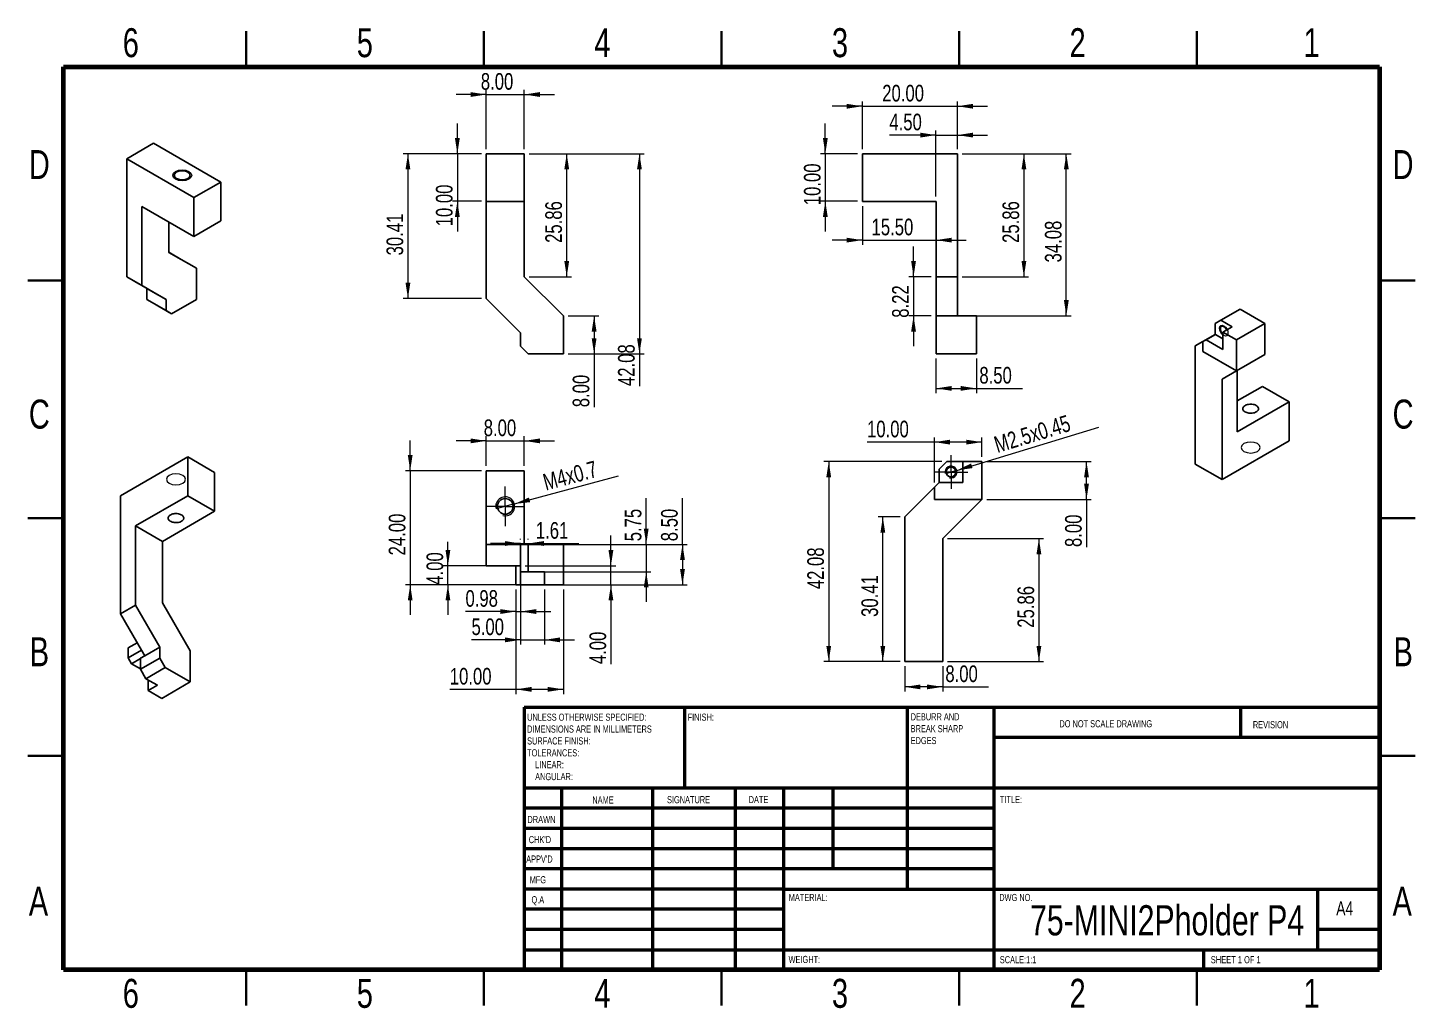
# Model space of a CAD drawing. Header units: millimetres. Extents: x 2 to 294, y 2 to 208.
import ezdxf

# ---------------------------------------------------------------- set-up
doc = ezdxf.new("R2010")
doc.units = ezdxf.units.MM
doc.styles.add('SLDTEXTSTYLE0', font='TXT', dxfattribs={"width": 0.75})
doc.styles.add('SLDTEXTSTYLE1', font='TXT', dxfattribs={"width": 0.686449})
doc.styles.add('SLDTEXTSTYLE2', font='TXT', dxfattribs={"width": 0.6875})
doc.dimstyles.new('SLDDIMSTYLE0', dxfattribs={"dimtxt": 3.5, "dimasz": 3.302, "dimexe": 0, "dimexo": 0.0625, "dimgap": 0.875, "dimtad": 1, "dimrnd": 1e-09, "dimzin": 4, "dimdsep": 46, "dimtxsty": 'SLDTEXTSTYLE0', "dimsah": 1, "dimcen": 0.09, "dimadec": 0, "dimazin": 1, "dimtfac": 1, "dimtmove": 0, "dimatfit": 0, "dimfxl": 0, "dimfrac": 2, "dimtolj": 1, "dimtzin": 12, "dimarcsym": 0})
doc.dimstyles.new('SLDDIMSTYLE1', dxfattribs={"dimtxt": 3.5, "dimasz": 3.302, "dimexe": 0, "dimexo": 0.0625, "dimgap": 0.875, "dimtad": 1, "dimrnd": 1e-09, "dimzin": 12, "dimdsep": 46, "dimtxsty": 'SLDTEXTSTYLE0', "dimsah": 1, "dimcen": 0.09, "dimadec": 0, "dimazin": 3, "dimtfac": 1, "dimtofl": 0, "dimtmove": 0, "dimatfit": 3, "dimfxl": 0, "dimfrac": 2, "dimtolj": 1, "dimtzin": 12, "dimarcsym": 0})
doc.dimstyles.new('SLDDIMSTYLE2', dxfattribs={"dimtxt": 3.5, "dimasz": 3.302, "dimexe": 0, "dimexo": 0.0625, "dimgap": 0.875, "dimtad": 1, "dimrnd": 1e-09, "dimzin": 12, "dimdsep": 46, "dimtxsty": 'SLDTEXTSTYLE0', "dimsah": 1, "dimcen": 0.09, "dimadec": 0, "dimazin": 3, "dimtfac": 1, "dimtmove": 0, "dimatfit": 0, "dimfxl": 0, "dimfrac": 2, "dimtolj": 1, "dimtzin": 12, "dimarcsym": 0})
doc.dimstyles.new('SLDDIMSTYLE3', dxfattribs={"dimtxt": 3.5, "dimasz": 3.302, "dimexe": 0, "dimexo": 0.0625, "dimgap": 0.875, "dimtad": 1, "dimrnd": 1e-09, "dimzin": 4, "dimdsep": 46, "dimtxsty": 'SLDTEXTSTYLE0', "dimsah": 1, "dimcen": 0.09, "dimadec": 0, "dimazin": 1, "dimtfac": 1, "dimtofl": 0, "dimtmove": 0, "dimatfit": 3, "dimfxl": 0, "dimfrac": 2, "dimtolj": 1, "dimtzin": 12, "dimarcsym": 0})
doc.dimstyles.new('SLDDIMSTYLE4', dxfattribs={"dimtxt": 3.5, "dimasz": 3.302, "dimexe": 0, "dimexo": 0.0625, "dimgap": 0.875, "dimtad": 1, "dimrnd": 1e-09, "dimzin": 12, "dimdsep": 46, "dimtxsty": 'SLDTEXTSTYLE0', "dimblk1": 'NONE', "dimsah": 1, "dimcen": 0, "dimadec": 0, "dimazin": 3, "dimtfac": 1, "dimtmove": 0, "dimatfit": 3, "dimldrblk": 'NONE', "dimfxl": 0, "dimfrac": 2, "dimtolj": 1, "dimtzin": 12, "dimarcsym": 0})
doc.dimstyles.new('SLDDIMSTYLE5', dxfattribs={"dimtxt": 3.5, "dimasz": 3.302, "dimexe": 0, "dimexo": 0.0625, "dimgap": 0.875, "dimtad": 1, "dimrnd": 1e-09, "dimdsep": 46, "dimtxsty": 'SLDTEXTSTYLE0', "dimsah": 1, "dimcen": 0.09, "dimadec": 0, "dimazin": 2, "dimtfac": 1, "dimtmove": 0, "dimatfit": 0, "dimfxl": 0, "dimfrac": 2, "dimtolj": 1, "dimtzin": 12, "dimarcsym": 0})

# ---------------------------------------------------------------- blocks, each defined once
blk = doc.blocks.new('SW_NOTE_0')
at = {"color": 0, "linetype": 'Continuous', "lineweight": 0, "char_height": 1.5, "attachment_point": 1, "style": 'SLDTEXTSTYLE0'}
for s, insert in [('UNLESS OTHERWISE SPECIFIED:', (0, 1.93)), ('DIMENSIONS ARE IN MILLIMETERS', (0, -0.57)), ('TOLERANCES:', (0, -5.57)), ('SURFACE FINISH:', (0, -3.07)), ('LINEAR:', (1.69, -8.07)), ('ANGULAR:', (1.69, -10.57))]:
    blk.add_mtext(s, dxfattribs=dict(at, insert=insert))
blk = doc.blocks.new('SW_NOTE_0_1')
at = {"color": 0, "linetype": 'Continuous', "lineweight": 0, "char_height": 1.5, "attachment_point": 1, "style": 'SLDTEXTSTYLE0'}
for s, insert in [('DEBURR AND', (0, 1.93)), ('BREAK SHARP', (0, -0.57)), ('EDGES', (0, -3.07))]:
    blk.add_mtext(s, dxfattribs=dict(at, insert=insert))
blk = doc.blocks.new('_D')
at = {"color": 7, "linetype": 'Continuous', "lineweight": 0}
for p, q in [((98.99, 194.16), (92.64, 194.16)), ((98.99, 182.69), (98.99, 195.16)), ((98.99, 194.16), (106.99, 194.16)), ((106.99, 182.69), (106.99, 195.16)), ((106.99, 194.16), (113.34, 194.16))]:
    blk.add_line(p, q, dxfattribs=at)
at = {"color": 7, "linetype": 'Continuous', "lineweight": 18}
for points in [[(98.99, 194.16), (95.68, 194.67), (95.68, 193.65)], [(106.99, 194.16), (110.29, 193.65), (110.29, 194.67)]]:
    blk.add_solid(points, dxfattribs=at)
at = {"color": 7, "linetype": 'Continuous', "lineweight": 18, "insert": (97.85, 198.67), "char_height": 3.5, "attachment_point": 1, "style": 'SLDTEXTSTYLE0'}
blk.add_mtext('8.00', dxfattribs=at)
blk = doc.blocks.new('_D_1')
at = {"color": 7, "linetype": 'Continuous', "lineweight": 0}
for p, q in [((107.99, 181.69), (132.23, 181.69)), ((131.23, 181.69), (131.23, 139.6)), ((116.23, 139.6), (132.23, 139.6)), ((131.23, 139.6), (131.23, 132.83))]:
    blk.add_line(p, q, dxfattribs=at)
at = {"color": 7, "linetype": 'Continuous', "lineweight": 18}
for points in [[(131.23, 181.69), (130.72, 178.39), (131.74, 178.39)], [(131.23, 139.6), (131.74, 142.9), (130.72, 142.9)]]:
    blk.add_solid(points, dxfattribs=at)
at = {"color": 7, "linetype": 'Continuous', "lineweight": 18, "insert": (126.72, 132.83), "char_height": 3.5, "attachment_point": 1, "rotation": 90, "style": 'SLDTEXTSTYLE0'}
blk.add_mtext('42.08', dxfattribs=at)
blk = doc.blocks.new('_D_2')
at = {"color": 7, "linetype": 'Continuous', "lineweight": 0}
for p, q in [((107.99, 181.69), (116.93, 181.69)), ((115.93, 155.82), (115.93, 181.69)), ((107.99, 155.82), (116.93, 155.82))]:
    blk.add_line(p, q, dxfattribs=at)
at = {"color": 7, "linetype": 'Continuous', "lineweight": 18}
for points in [[(115.93, 181.69), (115.42, 178.39), (116.44, 178.39)], [(115.93, 155.82), (116.44, 159.13), (115.42, 159.13)]]:
    blk.add_solid(points, dxfattribs=at)
at = {"color": 7, "linetype": 'Continuous', "lineweight": 18, "insert": (111.42, 162.94), "char_height": 3.5, "attachment_point": 1, "rotation": 90, "style": 'SLDTEXTSTYLE0'}
blk.add_mtext('25.86', dxfattribs=at)
blk = doc.blocks.new('_D_3')
at = {"color": 7, "linetype": 'Continuous', "lineweight": 0}
for p, q in [((116.23, 147.6), (122.69, 147.6)), ((121.69, 147.6), (121.69, 139.6)), ((116.23, 139.6), (122.69, 139.6)), ((121.69, 139.6), (121.69, 128.37))]:
    blk.add_line(p, q, dxfattribs=at)
at = {"color": 7, "linetype": 'Continuous', "lineweight": 18}
for points in [[(121.69, 147.6), (121.18, 144.3), (122.2, 144.3)], [(121.69, 139.6), (122.2, 142.9), (121.18, 142.9)]]:
    blk.add_solid(points, dxfattribs=at)
at = {"color": 7, "linetype": 'Continuous', "lineweight": 18, "insert": (117.18, 128.37), "char_height": 3.5, "attachment_point": 1, "rotation": 90, "style": 'SLDTEXTSTYLE0'}
blk.add_mtext('8.00', dxfattribs=at)
blk = doc.blocks.new('_D_4')
at = {"color": 7, "linetype": 'Continuous', "lineweight": 0}
for p, q in [((97.99, 181.69), (81.51, 181.69)), ((82.51, 181.69), (82.51, 151.27)), ((97.99, 151.27), (81.51, 151.27))]:
    blk.add_line(p, q, dxfattribs=at)
at = {"color": 7, "linetype": 'Continuous', "lineweight": 18}
for points in [[(82.51, 181.69), (82, 178.39), (83.02, 178.39)], [(82.51, 151.27), (83.02, 154.57), (82, 154.57)]]:
    blk.add_solid(points, dxfattribs=at)
at = {"color": 7, "linetype": 'Continuous', "lineweight": 18, "insert": (78, 160.31), "char_height": 3.5, "attachment_point": 1, "rotation": 90, "style": 'SLDTEXTSTYLE0'}
blk.add_mtext('30.41', dxfattribs=at)
blk = doc.blocks.new('_D_5')
at = {"color": 7, "linetype": 'Continuous', "lineweight": 0}
for p, q in [((92.91, 181.69), (92.91, 188.04)), ((97.99, 181.69), (91.91, 181.69)), ((92.91, 181.69), (92.91, 171.69)), ((97.99, 171.69), (91.91, 171.69)), ((92.91, 171.69), (92.91, 165.34))]:
    blk.add_line(p, q, dxfattribs=at)
at = {"color": 7, "linetype": 'Continuous', "lineweight": 18}
for points in [[(92.91, 181.69), (93.42, 184.99), (92.4, 184.99)], [(92.91, 171.69), (92.4, 168.39), (93.42, 168.39)]]:
    blk.add_solid(points, dxfattribs=at)
at = {"color": 7, "linetype": 'Continuous', "lineweight": 18, "insert": (88.4, 166.43), "char_height": 3.5, "attachment_point": 1, "rotation": 90, "style": 'SLDTEXTSTYLE0'}
blk.add_mtext('10.00', dxfattribs=at)
blk = doc.blocks.new('_D_6')
at = {"color": 7, "linetype": 'Continuous', "lineweight": 0}
for p, q in [((178.14, 191.69), (171.79, 191.69)), ((178.14, 182.69), (178.14, 192.69)), ((178.14, 191.69), (198.14, 191.69)), ((198.14, 182.69), (198.14, 192.69)), ((198.14, 191.69), (204.49, 191.69))]:
    blk.add_line(p, q, dxfattribs=at)
at = {"color": 7, "linetype": 'Continuous', "lineweight": 18}
for points in [[(178.14, 191.69), (174.84, 192.2), (174.84, 191.18)], [(198.14, 191.69), (201.45, 191.18), (201.45, 192.2)]]:
    blk.add_solid(points, dxfattribs=at)
at = {"color": 7, "linetype": 'Continuous', "lineweight": 18, "insert": (182.33, 196.2), "char_height": 3.5, "attachment_point": 1, "style": 'SLDTEXTSTYLE0'}
blk.add_mtext('20.00', dxfattribs=at)
blk = doc.blocks.new('_D_7')
at = {"color": 7, "linetype": 'Continuous', "lineweight": 0}
for p, q in [((199.14, 181.69), (222.07, 181.69)), ((221.07, 147.6), (221.07, 181.69)), ((199.14, 147.6), (222.07, 147.6))]:
    blk.add_line(p, q, dxfattribs=at)
at = {"color": 7, "linetype": 'Continuous', "lineweight": 18}
for points in [[(221.07, 181.69), (220.56, 178.39), (221.58, 178.39)], [(221.07, 147.6), (221.58, 150.9), (220.56, 150.9)]]:
    blk.add_solid(points, dxfattribs=at)
at = {"color": 7, "linetype": 'Continuous', "lineweight": 18, "insert": (216.56, 158.83), "char_height": 3.5, "attachment_point": 1, "rotation": 90, "style": 'SLDTEXTSTYLE0'}
blk.add_mtext('34.08', dxfattribs=at)
blk = doc.blocks.new('_D_8')
at = {"color": 7, "linetype": 'Continuous', "lineweight": 0}
for p, q in [((199.14, 181.69), (213.14, 181.69)), ((212.14, 181.69), (212.14, 155.82)), ((199.14, 155.82), (213.14, 155.82))]:
    blk.add_line(p, q, dxfattribs=at)
at = {"color": 7, "linetype": 'Continuous', "lineweight": 18}
for points in [[(212.14, 181.69), (211.64, 178.39), (212.65, 178.39)], [(212.14, 155.82), (212.65, 159.13), (211.64, 159.13)]]:
    blk.add_solid(points, dxfattribs=at)
at = {"color": 7, "linetype": 'Continuous', "lineweight": 18, "insert": (207.63, 162.94), "char_height": 3.5, "attachment_point": 1, "rotation": 90, "style": 'SLDTEXTSTYLE0'}
blk.add_mtext('25.86', dxfattribs=at)
blk = doc.blocks.new('_D_9')
at = {"color": 7, "linetype": 'Continuous', "lineweight": 0}
for p, q in [((178.14, 170.69), (178.14, 162.53)), ((178.14, 163.53), (171.79, 163.53)), ((178.14, 163.53), (193.64, 163.53)), ((193.64, 163.53), (199.99, 163.53))]:
    blk.add_line(p, q, dxfattribs=at)
at = {"color": 7, "linetype": 'Continuous', "lineweight": 18}
for points in [[(178.14, 163.53), (174.84, 164.03), (174.84, 163.02)], [(193.64, 163.53), (196.95, 163.02), (196.95, 164.03)]]:
    blk.add_solid(points, dxfattribs=at)
at = {"color": 7, "linetype": 'Continuous', "lineweight": 18, "insert": (180.08, 168.04), "char_height": 3.5, "attachment_point": 1, "style": 'SLDTEXTSTYLE0'}
blk.add_mtext('15.50', dxfattribs=at)
blk = doc.blocks.new('_D_10')
at = {"color": 7, "linetype": 'Continuous', "lineweight": 0}
for p, q in [((188.92, 155.82), (188.92, 162.17)), ((192.64, 155.82), (187.92, 155.82)), ((188.92, 155.82), (188.92, 147.6)), ((192.64, 147.6), (187.92, 147.6)), ((188.92, 147.6), (188.92, 141.25))]:
    blk.add_line(p, q, dxfattribs=at)
at = {"color": 7, "linetype": 'Continuous', "lineweight": 18}
for points in [[(188.92, 155.82), (189.42, 159.13), (188.41, 159.13)], [(188.92, 147.6), (188.41, 144.3), (189.42, 144.3)]]:
    blk.add_solid(points, dxfattribs=at)
at = {"color": 7, "linetype": 'Continuous', "lineweight": 18, "insert": (184.4, 147.19), "char_height": 3.5, "attachment_point": 1, "rotation": 90, "style": 'SLDTEXTSTYLE0'}
blk.add_mtext('8.22', dxfattribs=at)
blk = doc.blocks.new('_D_11')
at = {"color": 7, "linetype": 'Continuous', "lineweight": 0}
for p, q in [((193.64, 185.62), (183.83, 185.62)), ((193.64, 172.69), (193.64, 186.62)), ((193.64, 185.62), (198.14, 185.62)), ((198.14, 182.69), (198.14, 186.62)), ((198.14, 185.62), (204.49, 185.62))]:
    blk.add_line(p, q, dxfattribs=at)
at = {"color": 7, "linetype": 'Continuous', "lineweight": 18}
for points in [[(193.64, 185.62), (190.34, 186.13), (190.34, 185.11)], [(198.14, 185.62), (201.45, 185.11), (201.45, 186.13)]]:
    blk.add_solid(points, dxfattribs=at)
at = {"color": 7, "linetype": 'Continuous', "lineweight": 18, "insert": (183.83, 190.13), "char_height": 3.5, "attachment_point": 1, "style": 'SLDTEXTSTYLE0'}
blk.add_mtext('4.50', dxfattribs=at)
blk = doc.blocks.new('_D_12')
at = {"color": 7, "linetype": 'Continuous', "lineweight": 0}
for p, q in [((193.64, 138.6), (193.64, 131.33)), ((202.14, 138.6), (202.14, 131.33)), ((193.64, 132.33), (202.14, 132.33)), ((202.14, 132.33), (211.82, 132.33))]:
    blk.add_line(p, q, dxfattribs=at)
at = {"color": 7, "linetype": 'Continuous', "lineweight": 18}
for points in [[(193.64, 132.33), (196.95, 131.83), (196.95, 132.84)], [(202.14, 132.33), (198.84, 132.84), (198.84, 131.83)]]:
    blk.add_solid(points, dxfattribs=at)
at = {"color": 7, "linetype": 'Continuous', "lineweight": 18, "insert": (202.77, 136.85), "char_height": 3.5, "attachment_point": 1, "style": 'SLDTEXTSTYLE0'}
blk.add_mtext('8.50', dxfattribs=at)
blk = doc.blocks.new('_D_13')
at = {"color": 7, "linetype": 'Continuous', "lineweight": 0}
for p, q in [((170.35, 181.69), (170.35, 188.04)), ((177.14, 181.69), (169.35, 181.69)), ((170.35, 181.69), (170.35, 171.69)), ((177.14, 171.69), (169.35, 171.69)), ((170.35, 171.69), (170.35, 165.34))]:
    blk.add_line(p, q, dxfattribs=at)
at = {"color": 7, "linetype": 'Continuous', "lineweight": 18}
for points in [[(170.35, 181.69), (170.86, 184.99), (169.84, 184.99)], [(170.35, 171.69), (169.84, 168.39), (170.86, 168.39)]]:
    blk.add_solid(points, dxfattribs=at)
at = {"color": 7, "linetype": 'Continuous', "lineweight": 18, "insert": (165.84, 170.87), "char_height": 3.5, "attachment_point": 1, "rotation": 90, "style": 'SLDTEXTSTYLE0'}
blk.add_mtext('10.00', dxfattribs=at)
blk = doc.blocks.new('_D_14')
at = {"color": 7, "linetype": 'Continuous', "lineweight": 0}
for q in [(126.83, 113.91), (101.05, 107)]:
    blk.add_line((104.92, 108.03), q, dxfattribs=at)
at = {"color": 7, "linetype": 'Continuous', "lineweight": 18}
blk.add_solid([(104.92, 108.03), (108.24, 108.4), (107.98, 109.38)], dxfattribs=at)
at = {"color": 7, "linetype": 'Continuous', "lineweight": 18, "insert": (110.63, 114.2), "char_height": 3.5, "attachment_point": 1, "rotation": 15, "style": 'SLDTEXTSTYLE0'}
blk.add_mtext('M4x0.7', dxfattribs=at)
blk = doc.blocks.new('_None')
blk = doc.blocks.new('_D_15')
at = {"color": 7, "linetype": 'Continuous', "lineweight": 0}
for p, q in [((98.99, 121.29), (92.64, 121.29)), ((98.99, 116.02), (98.99, 122.29)), ((98.99, 121.29), (106.99, 121.29)), ((106.99, 116.02), (106.99, 122.29)), ((106.99, 121.29), (113.34, 121.29))]:
    blk.add_line(p, q, dxfattribs=at)
at = {"color": 7, "linetype": 'Continuous', "lineweight": 18}
for points in [[(98.99, 121.29), (95.68, 121.8), (95.68, 120.78)], [(106.99, 121.29), (110.29, 120.78), (110.29, 121.8)]]:
    blk.add_solid(points, dxfattribs=at)
at = {"color": 7, "linetype": 'Continuous', "lineweight": 18, "insert": (98.46, 125.8), "char_height": 3.5, "attachment_point": 1, "style": 'SLDTEXTSTYLE0'}
blk.add_mtext('8.00', dxfattribs=at)
blk = doc.blocks.new('_D_16')
at = {"color": 7, "linetype": 'Continuous', "lineweight": 0}
for p, q in [((82.99, 115.02), (82.99, 121.37)), ((97.99, 115.02), (81.99, 115.02)), ((82.99, 115.02), (82.99, 91.02)), ((105.23, 91.02), (81.99, 91.02)), ((82.99, 91.02), (82.99, 84.67))]:
    blk.add_line(p, q, dxfattribs=at)
at = {"color": 7, "linetype": 'Continuous', "lineweight": 18}
for points in [[(82.99, 115.02), (83.49, 118.32), (82.48, 118.32)], [(82.99, 91.02), (82.48, 87.72), (83.49, 87.72)]]:
    blk.add_solid(points, dxfattribs=at)
at = {"color": 7, "linetype": 'Continuous', "lineweight": 18, "insert": (78.47, 97.2), "char_height": 3.5, "attachment_point": 1, "rotation": 90, "style": 'SLDTEXTSTYLE0'}
blk.add_mtext('24.00', dxfattribs=at)
blk = doc.blocks.new('_D_17')
at = {"color": 7, "linetype": 'Continuous', "lineweight": 0}
for p, q in [((140.29, 99.52), (140.29, 109.22)), ((116.23, 99.52), (141.29, 99.52)), ((140.29, 99.52), (140.29, 91.02)), ((116.23, 91.02), (141.29, 91.02))]:
    blk.add_line(p, q, dxfattribs=at)
at = {"color": 7, "linetype": 'Continuous', "lineweight": 18}
for points in [[(140.29, 99.52), (139.78, 96.22), (140.8, 96.22)], [(140.29, 91.02), (140.8, 94.32), (139.78, 94.32)]]:
    blk.add_solid(points, dxfattribs=at)
at = {"color": 7, "linetype": 'Continuous', "lineweight": 18, "insert": (135.78, 100.17), "char_height": 3.5, "attachment_point": 1, "rotation": 90, "style": 'SLDTEXTSTYLE0'}
blk.add_mtext('8.50', dxfattribs=at)
blk = doc.blocks.new('_D_18')
at = {"color": 7, "linetype": 'Continuous', "lineweight": 0}
for p, q in [((90.92, 95.02), (90.92, 100.08)), ((104.23, 95.02), (89.92, 95.02)), ((90.92, 91.02), (90.92, 95.02)), ((104.23, 91.02), (89.92, 91.02)), ((90.92, 91.02), (90.92, 84.67))]:
    blk.add_line(p, q, dxfattribs=at)
at = {"color": 7, "linetype": 'Continuous', "lineweight": 18}
for points in [[(90.92, 95.02), (91.43, 98.32), (90.42, 98.32)], [(90.92, 91.02), (90.42, 87.72), (91.43, 87.72)]]:
    blk.add_solid(points, dxfattribs=at)
at = {"color": 7, "linetype": 'Continuous', "lineweight": 18, "insert": (86.41, 91.03), "char_height": 3.5, "attachment_point": 1, "rotation": 90, "style": 'SLDTEXTSTYLE0'}
blk.add_mtext('4.00', dxfattribs=at)
blk = doc.blocks.new('_D_19')
at = {"color": 7, "linetype": 'Continuous', "lineweight": 0}
for p, q in [((132.66, 99.52), (132.66, 109.22)), ((108.81, 99.52), (133.66, 99.52)), ((132.66, 99.52), (132.66, 93.77)), ((110.76, 93.77), (133.66, 93.77)), ((132.66, 93.77), (132.66, 87.42))]:
    blk.add_line(p, q, dxfattribs=at)
at = {"color": 7, "linetype": 'Continuous', "lineweight": 18}
for points in [[(132.66, 99.52), (133.16, 102.82), (132.15, 102.82)], [(132.66, 93.77), (132.15, 90.47), (133.16, 90.47)]]:
    blk.add_solid(points, dxfattribs=at)
at = {"color": 7, "linetype": 'Continuous', "lineweight": 18, "insert": (128.14, 100.17), "char_height": 3.5, "attachment_point": 1, "rotation": 90, "style": 'SLDTEXTSTYLE0'}
blk.add_mtext('5.75', dxfattribs=at)
blk = doc.blocks.new('_D_20')
at = {"color": 7, "linetype": 'Continuous', "lineweight": 0}
for p, q in [((105.23, 90.02), (105.23, 68.02)), ((115.23, 90.02), (115.23, 68.02)), ((105.23, 69.02), (91.32, 69.02)), ((115.23, 69.02), (105.23, 69.02))]:
    blk.add_line(p, q, dxfattribs=at)
at = {"color": 7, "linetype": 'Continuous', "lineweight": 18}
for points in [[(105.23, 69.02), (108.53, 68.51), (108.53, 69.53)], [(115.23, 69.02), (111.93, 69.53), (111.93, 68.51)]]:
    blk.add_solid(points, dxfattribs=at)
at = {"color": 7, "linetype": 'Continuous', "lineweight": 18, "insert": (91.32, 73.53), "char_height": 3.5, "attachment_point": 1, "style": 'SLDTEXTSTYLE0'}
blk.add_mtext('10.00', dxfattribs=at)
blk = doc.blocks.new('_D_21')
at = {"color": 7, "linetype": 'Continuous', "lineweight": 0}
for p, q in [((125.23, 95.02), (125.23, 101.37)), ((107.21, 95.02), (126.23, 95.02)), ((125.23, 91.02), (125.23, 95.02)), ((106.23, 91.02), (126.23, 91.02)), ((125.23, 91.02), (125.23, 74.32))]:
    blk.add_line(p, q, dxfattribs=at)
at = {"color": 7, "linetype": 'Continuous', "lineweight": 18}
for points in [[(125.23, 95.02), (125.74, 98.32), (124.72, 98.32)], [(125.23, 91.02), (124.72, 87.72), (125.74, 87.72)]]:
    blk.add_solid(points, dxfattribs=at)
at = {"color": 7, "linetype": 'Continuous', "lineweight": 18, "insert": (120.72, 74.32), "char_height": 3.5, "attachment_point": 1, "rotation": 90, "style": 'SLDTEXTSTYLE0'}
blk.add_mtext('4.00', dxfattribs=at)
blk = doc.blocks.new('_D_22')
at = {"color": 7, "linetype": 'Continuous', "lineweight": 0}
for p, q in [((106.21, 99.7), (99.86, 99.7)), ((106.21, 100.52), (106.21, 100.7)), ((106.21, 99.7), (107.81, 99.7)), ((107.81, 100.52), (107.81, 100.7)), ((107.81, 99.7), (118.48, 99.7))]:
    blk.add_line(p, q, dxfattribs=at)
at = {"color": 7, "linetype": 'Continuous', "lineweight": 18}
for points in [[(106.21, 99.7), (102.91, 100.21), (102.91, 99.19)], [(107.81, 99.7), (111.12, 99.19), (111.12, 100.21)]]:
    blk.add_solid(points, dxfattribs=at)
at = {"color": 7, "linetype": 'Continuous', "lineweight": 18, "insert": (109.43, 104.21), "char_height": 3.5, "attachment_point": 1, "style": 'SLDTEXTSTYLE0'}
blk.add_mtext('1.61', dxfattribs=at)
blk = doc.blocks.new('_D_23')
at = {"color": 7, "linetype": 'Continuous', "lineweight": 0}
for p, q in [((106.21, 92.77), (106.21, 84.39)), ((105.23, 90.02), (105.23, 84.39)), ((105.23, 85.39), (94.62, 85.39)), ((105.23, 85.39), (106.21, 85.39)), ((106.21, 85.39), (112.56, 85.39))]:
    blk.add_line(p, q, dxfattribs=at)
at = {"color": 7, "linetype": 'Continuous', "lineweight": 18}
for points in [[(105.23, 85.39), (101.93, 85.9), (101.93, 84.88)], [(106.21, 85.39), (109.51, 84.88), (109.51, 85.9)]]:
    blk.add_solid(points, dxfattribs=at)
at = {"color": 7, "linetype": 'Continuous', "lineweight": 18, "insert": (94.62, 89.9), "char_height": 3.5, "attachment_point": 1, "style": 'SLDTEXTSTYLE0'}
blk.add_mtext('0.98', dxfattribs=at)
blk = doc.blocks.new('_D_24')
at = {"color": 7, "linetype": 'Continuous', "lineweight": 0}
for p, q in [((106.23, 90.02), (106.23, 78.43)), ((111.23, 90.02), (111.23, 78.43)), ((106.23, 79.43), (95.89, 79.43)), ((106.23, 79.43), (111.23, 79.43)), ((111.23, 79.43), (117.58, 79.43))]:
    blk.add_line(p, q, dxfattribs=at)
at = {"color": 7, "linetype": 'Continuous', "lineweight": 18}
for points in [[(106.23, 79.43), (102.93, 79.94), (102.93, 78.92)], [(111.23, 79.43), (114.53, 78.92), (114.53, 79.94)]]:
    blk.add_solid(points, dxfattribs=at)
at = {"color": 7, "linetype": 'Continuous', "lineweight": 18, "insert": (95.89, 83.94), "char_height": 3.5, "attachment_point": 1, "style": 'SLDTEXTSTYLE0'}
blk.add_mtext('5.00', dxfattribs=at)
blk = doc.blocks.new('SW_CENTERMARKSYMBOL_0')
at = {"color": 0, "linetype": 'Continuous', "lineweight": 18}
for p, q in [((0, 2.5), (0, 4.15)), ((-2.5, 0), (-4.15, 0)), ((0, 0), (-2.5, 0)), ((0, 0), (0, 2.5)), ((0, 0), (0, -2.5)), ((0, 0), (2.5, 0)), ((2.5, 0), (4.15, 0)), ((0, -2.5), (0, -4.15))]:
    blk.add_line(p, q, dxfattribs=at)
blk = doc.blocks.new('_D_25')
at = {"color": 7, "linetype": 'Continuous', "lineweight": 0}
for q in [(227.94, 124.18), (195.62, 114.37)]:
    blk.add_line((198.01, 115.09), q, dxfattribs=at)
at = {"color": 7, "linetype": 'Continuous', "lineweight": 18}
blk.add_solid([(198.01, 115.09), (201.32, 115.57), (201.02, 116.54)], dxfattribs=at)
at = {"color": 7, "linetype": 'Continuous', "lineweight": 18, "insert": (205.54, 122.07), "char_height": 3.5, "attachment_point": 1, "rotation": 16.886, "style": 'SLDTEXTSTYLE0'}
blk.add_mtext('M2.5x0.45', dxfattribs=at)
blk = doc.blocks.new('_D_26')
at = {"color": 7, "linetype": 'Continuous', "lineweight": 0}
for p, q in [((187.07, 73.87), (187.07, 68.54)), ((195.07, 73.87), (195.07, 68.54)), ((195.07, 69.54), (187.07, 69.54)), ((195.07, 69.54), (204.66, 69.54))]:
    blk.add_line(p, q, dxfattribs=at)
at = {"color": 7, "linetype": 'Continuous', "lineweight": 18}
for points in [[(187.07, 69.54), (190.37, 69.03), (190.37, 70.04)], [(195.07, 69.54), (191.76, 70.04), (191.76, 69.03)]]:
    blk.add_solid(points, dxfattribs=at)
at = {"color": 7, "linetype": 'Continuous', "lineweight": 18, "insert": (195.61, 74.05), "char_height": 3.5, "attachment_point": 1, "style": 'SLDTEXTSTYLE0'}
blk.add_mtext('8.00', dxfattribs=at)
blk = doc.blocks.new('_D_27')
at = {"color": 7, "linetype": 'Continuous', "lineweight": 0}
for p, q in [((193.31, 121.03), (179.13, 121.03)), ((193.31, 112.53), (193.31, 122.03)), ((203.31, 121.03), (193.31, 121.03)), ((203.31, 117.96), (203.31, 122.03))]:
    blk.add_line(p, q, dxfattribs=at)
at = {"color": 7, "linetype": 'Continuous', "lineweight": 18}
for points in [[(193.31, 121.03), (196.62, 120.52), (196.62, 121.54)], [(203.31, 121.03), (200.01, 121.54), (200.01, 120.52)]]:
    blk.add_solid(points, dxfattribs=at)
at = {"color": 7, "linetype": 'Continuous', "lineweight": 18, "insert": (179.13, 125.54), "char_height": 3.5, "attachment_point": 1, "style": 'SLDTEXTSTYLE0'}
blk.add_mtext('10.00', dxfattribs=at)
blk = doc.blocks.new('_D_28')
at = {"color": 7, "linetype": 'Continuous', "lineweight": 0}
for p, q in [((194.89, 116.96), (170.07, 116.96)), ((171.07, 116.96), (171.07, 74.87)), ((186.07, 74.87), (170.07, 74.87))]:
    blk.add_line(p, q, dxfattribs=at)
at = {"color": 7, "linetype": 'Continuous', "lineweight": 18}
for points in [[(171.07, 116.96), (170.56, 113.65), (171.57, 113.65)], [(171.07, 74.87), (171.57, 78.17), (170.56, 78.17)]]:
    blk.add_solid(points, dxfattribs=at)
at = {"color": 7, "linetype": 'Continuous', "lineweight": 18, "insert": (166.55, 90.09), "char_height": 3.5, "attachment_point": 1, "rotation": 90, "style": 'SLDTEXTSTYLE0'}
blk.add_mtext('42.08', dxfattribs=at)
blk = doc.blocks.new('_D_29')
at = {"color": 7, "linetype": 'Continuous', "lineweight": 0}
for p, q in [((204.31, 116.96), (226.31, 116.96)), ((225.31, 108.96), (225.31, 116.96)), ((204.31, 108.96), (226.31, 108.96)), ((225.31, 108.96), (225.31, 98.96))]:
    blk.add_line(p, q, dxfattribs=at)
at = {"color": 7, "linetype": 'Continuous', "lineweight": 18}
for points in [[(225.31, 116.96), (224.81, 113.65), (225.82, 113.65)], [(225.31, 108.96), (225.82, 112.26), (224.81, 112.26)]]:
    blk.add_solid(points, dxfattribs=at)
at = {"color": 7, "linetype": 'Continuous', "lineweight": 18, "insert": (220.8, 98.96), "char_height": 3.5, "attachment_point": 1, "rotation": 90, "style": 'SLDTEXTSTYLE0'}
blk.add_mtext('8.00', dxfattribs=at)
blk = doc.blocks.new('_D_30')
at = {"color": 7, "linetype": 'Continuous', "lineweight": 0}
for p, q in [((196.07, 100.73), (216.3, 100.73)), ((215.3, 100.73), (215.3, 74.87)), ((196.07, 74.87), (216.3, 74.87))]:
    blk.add_line(p, q, dxfattribs=at)
at = {"color": 7, "linetype": 'Continuous', "lineweight": 18}
for points in [[(215.3, 100.73), (214.79, 97.43), (215.81, 97.43)], [(215.3, 74.87), (215.81, 78.17), (214.79, 78.17)]]:
    blk.add_solid(points, dxfattribs=at)
at = {"color": 7, "linetype": 'Continuous', "lineweight": 18, "insert": (210.79, 81.98), "char_height": 3.5, "attachment_point": 1, "rotation": 90, "style": 'SLDTEXTSTYLE0'}
blk.add_mtext('25.86', dxfattribs=at)
blk = doc.blocks.new('_D_31')
at = {"color": 7, "linetype": 'Continuous', "lineweight": 0}
for p, q in [((186.07, 105.29), (181.45, 105.29)), ((182.45, 74.87), (182.45, 105.29)), ((186.07, 74.87), (181.45, 74.87))]:
    blk.add_line(p, q, dxfattribs=at)
at = {"color": 7, "linetype": 'Continuous', "lineweight": 18}
for points in [[(182.45, 105.29), (181.94, 101.98), (182.96, 101.98)], [(182.45, 74.87), (182.96, 78.17), (181.94, 78.17)]]:
    blk.add_solid(points, dxfattribs=at)
at = {"color": 7, "linetype": 'Continuous', "lineweight": 18, "insert": (177.94, 84.26), "char_height": 3.5, "attachment_point": 1, "rotation": 90, "style": 'SLDTEXTSTYLE0'}
blk.add_mtext('30.41', dxfattribs=at)
blk = doc.blocks.new('SW_CENTERMARKSYMBOL_1')
at = {"color": 0, "linetype": 'Continuous', "lineweight": 18}
for p, q in [((0, 2.5), (0, 3.525)), ((-2.5, 0), (-3.525, 0)), ((0, 0), (-2.5, 0)), ((0, 0), (0, 2.5)), ((0, 0), (0, -2.5)), ((0, 0), (2.5, 0)), ((2.5, 0), (3.525, 0)), ((0, -2.5), (0, -3.525))]:
    blk.add_line(p, q, dxfattribs=at)

msp = doc.modelspace()

# ---------------------------------------------------------------- linework, layer by layer
at = {"color": 7, "linetype": 'Continuous', "lineweight": 35}
for p, q in [((48.5, 200), (48.5, 207.5)), ((98.5, 200), (98.5, 207.5)), ((148.5, 207.5), (148.5, 200)), ((148.5, 200), (148.5, 207.5)), ((198.5, 200), (198.5, 207.5)), ((248.5, 200), (248.5, 207.5)), ((10, 155), (2.5, 155)), ((287, 155), (294.5, 155)), ((2.5, 105), (10, 105)), ((10, 105), (2.5, 105)), ((294.5, 105), (287, 105)), ((287, 105), (294.5, 105)), ((10, 55), (2.5, 55)), ((287, 55), (294.5, 55)), ((48.5, 10), (48.5, 2.5)), ((98.5, 10), (98.5, 2.5)), ((148.5, 2.5), (148.5, 10)), ((148.5, 10), (148.5, 2.5)), ((198.5, 10), (198.5, 2.5)), ((248.5, 10), (248.5, 2.5))]:
    msp.add_line(p, q, dxfattribs=at)
at = {"color": 7, "linetype": 'Continuous', "lineweight": 70}
for p, q in [((10, 10), (10, 200)), ((10, 200), (287, 200)), ((287, 200), (287, 10)), ((287, 10), (10, 10))]:
    msp.add_line(p, q, dxfattribs=at)
at = {"color": 7, "linetype": 'Continuous', "lineweight": 25}
for p, q in [((28.988, 183.9), (23.331, 180.634)), ((43.13, 175.736), (28.988, 183.9)), ((98.986, 181.687), (106.986, 181.687)), ((98.986, 181.687), (98.986, 171.687)), ((106.986, 181.687), (106.986, 171.687)), ((178.145, 181.687), (178.145, 171.687)), ((178.145, 181.687), (198.145, 181.687)), ((198.145, 155.824), (198.145, 181.687)), ((23.331, 180.634), (37.473, 172.47)), ((23.331, 180.634), (23.331, 155.799)), ((37.473, 172.47), (43.13, 175.736)), ((43.13, 175.736), (43.13, 167.57)), ((37.473, 172.47), (37.473, 164.305)), ((26.513, 170.632), (37.473, 164.305)), ((26.513, 170.632), (26.513, 153.962)), ((98.986, 171.687), (106.986, 171.687)), ((98.986, 171.687), (98.986, 151.273)), ((106.986, 155.824), (106.986, 171.687)), ((178.145, 171.687), (193.645, 171.687)), ((193.645, 155.824), (193.645, 171.687)), ((32.17, 160.945), (32.17, 167.366)), ((37.473, 164.305), (43.13, 167.57)), ((32.17, 160.964), (34.819, 159.435)), ((32.17, 160.955), (34.819, 159.435)), ((32.17, 160.945), (38.001, 157.598)), ((38.001, 157.598), (34.819, 159.435)), ((26.513, 153.962), (23.331, 155.799)), ((23.331, 155.799), (27.748, 153.248)), ((24.92, 154.881), (24.92, 154.882)), ((24.92, 154.881), (27.748, 153.248)), ((38.001, 157.598), (38.001, 151.065)), ((106.986, 155.824), (115.232, 147.603)), ((193.645, 155.824), (193.645, 147.603)), ((193.645, 155.824), (198.145, 155.824)), ((198.145, 155.824), (198.145, 147.603)), ((26.513, 153.962), (31.619, 151.013)), ((27.553, 153.361), (28.437, 152.85)), ((27.553, 153.361), (27.553, 151.054)), ((27.553, 153.361), (27.554, 153.361)), ((27.748, 153.248), (28.437, 152.85)), ((31.619, 151.013), (28.437, 152.85)), ((27.553, 151.054), (31.619, 148.707)), ((27.553, 151.054), (28.689, 150.384)), ((32.755, 148.037), (28.689, 150.384)), ((31.619, 148.707), (31.619, 151.013)), ((38.001, 151.065), (32.755, 148.037)), ((98.986, 151.273), (106.207, 144.051)), ((257.625, 149.025), (253.559, 146.677)), ((262.871, 145.996), (257.625, 149.025)), ((32.755, 148.037), (31.619, 148.707)), ((115.232, 147.603), (115.232, 139.603)), ((193.645, 147.603), (193.645, 139.603)), ((193.645, 147.603), (198.145, 147.603)), ((202.145, 147.603), (198.145, 147.603)), ((202.145, 147.603), (202.145, 139.603)), ((252.424, 146.008), (253.559, 146.677)), ((252.424, 143.701), (252.424, 146.008)), ((255.976, 145.282), (253.559, 146.677)), ((106.207, 141.226), (106.207, 144.051)), ((249.79, 142.18), (252.424, 143.701)), ((250.497, 142.568), (252.441, 143.691)), ((252.424, 143.701), (252.441, 143.691)), ((252.441, 143.691), (254.032, 142.772)), ((254.032, 144.159), (255.976, 145.282)), ((256.861, 142.526), (254.032, 144.159)), ((254.032, 144.159), (254.032, 140.527)), ((262.871, 145.996), (256.861, 142.526)), ((262.871, 139.464), (262.871, 145.996)), ((107.813, 139.603), (106.207, 141.226)), ((248.201, 141.262), (249.79, 142.18)), ((248.201, 116.427), (248.201, 141.262)), ((250.497, 142.568), (249.79, 142.18)), ((249.79, 142.18), (249.79, 140.076)), ((254.032, 140.527), (250.497, 142.568)), ((256.861, 135.994), (256.861, 142.526)), ((115.232, 139.603), (107.813, 139.603)), ((193.645, 139.603), (202.145, 139.603)), ((249.79, 140.076), (256.861, 135.994)), ((256.861, 135.994), (259.689, 137.627)), ((262.871, 139.464), (259.689, 137.627)), ((253.858, 134.28), (256.852, 135.999)), ((257.04, 136.097), (257.04, 123.164)), ((253.858, 134.28), (253.858, 113.162)), ((257.04, 129.695), (262.343, 132.757)), ((262.343, 132.757), (268, 129.491)), ((268, 129.491), (257.04, 123.164)), ((268, 121.326), (268, 129.491)), ((268, 121.326), (253.858, 113.162)), ((22.025, 109.744), (36.167, 117.908)), ((36.167, 117.908), (36.167, 109.742)), ((36.167, 117.908), (41.824, 114.642)), ((194.288, 115.332), (195.894, 116.955)), ((199.313, 116.955), (195.894, 116.955)), ((199.313, 116.955), (199.313, 112.507)), ((203.313, 116.955), (199.313, 116.955)), ((203.313, 108.955), (203.313, 116.955)), ((41.824, 114.642), (41.824, 106.477)), ((98.986, 115.017), (106.986, 115.017)), ((98.986, 99.517), (98.986, 115.017)), ((106.986, 115.017), (106.986, 99.517)), ((194.288, 112.507), (194.288, 115.332)), ((253.858, 113.162), (248.201, 116.427)), ((187.067, 105.286), (193.313, 111.532)), ((194.313, 112.507), (193.313, 111.532)), ((193.313, 111.532), (194.288, 112.507)), ((193.313, 111.532), (193.313, 108.955)), ((194.288, 112.507), (194.313, 112.507)), ((199.313, 112.507), (194.313, 112.507)), ((22.025, 109.744), (22.025, 84.909)), ((25.207, 103.415), (36.167, 109.742)), ((36.167, 109.742), (41.824, 106.477)), ((193.313, 108.955), (203.313, 108.955)), ((195.067, 100.734), (203.313, 108.955)), ((41.824, 106.477), (30.864, 100.149)), ((187.067, 74.871), (187.067, 105.286)), ((25.207, 103.415), (25.207, 86.745)), ((30.864, 100.149), (25.207, 103.415)), ((30.864, 87.197), (30.864, 100.149)), ((98.986, 99.517), (98.986, 95.017)), ((98.986, 99.517), (106.207, 99.517)), ((106.207, 93.767), (106.207, 99.517)), ((107.813, 99.517), (106.207, 99.517)), ((107.813, 99.517), (107.813, 93.767)), ((115.232, 99.517), (107.813, 99.517)), ((115.232, 99.517), (115.232, 91.017)), ((195.067, 100.734), (195.067, 74.871)), ((98.986, 95.017), (105.232, 95.017)), ((105.232, 95.017), (106.207, 95.017)), ((105.232, 91.017), (105.232, 95.017)), ((106.207, 93.767), (107.813, 93.767)), ((106.232, 91.017), (106.232, 93.767)), ((111.232, 93.767), (107.813, 93.767)), ((111.232, 91.017), (111.232, 93.767)), ((106.232, 91.017), (105.232, 91.017)), ((111.232, 91.017), (106.232, 91.017)), ((115.232, 91.017), (111.232, 91.017)), ((25.207, 86.745), (22.025, 84.909)), ((22.025, 84.909), (26.442, 77.258)), ((25.207, 86.745), (30.314, 77.901)), ((30.864, 87.197), (36.695, 77.117)), ((23.614, 77.729), (25.531, 78.836)), ((23.614, 75.625), (23.614, 77.729)), ((23.614, 75.625), (26.442, 77.258)), ((26.248, 75.554), (27.132, 76.064)), ((26.442, 77.258), (27.132, 76.064)), ((30.314, 77.901), (27.132, 76.064)), ((30.314, 75.594), (30.314, 77.901)), ((36.695, 77.117), (36.695, 70.585)), ((24.321, 74.421), (23.614, 75.625)), ((24.321, 74.421), (26.248, 75.533)), ((26.248, 73.308), (24.321, 74.421)), ((26.248, 73.247), (30.314, 75.594)), ((26.248, 75.554), (26.248, 73.247)), ((26.248, 73.247), (27.383, 71.266)), ((31.449, 73.613), (27.383, 71.266)), ((31.449, 73.613), (30.314, 75.594)), ((36.695, 70.585), (31.449, 73.613)), ((195.067, 74.871), (187.067, 74.871)), ((29.801, 69.87), (27.383, 71.266)), ((27.856, 68.748), (27.856, 70.993)), ((36.695, 70.585), (30.685, 67.115)), ((27.856, 68.748), (29.801, 69.87)), ((30.685, 67.115), (27.856, 68.748))]:
    msp.add_line(p, q, dxfattribs=at)
at = {"color": 7, "linetype": 'Continuous', "lineweight": 50}
for p, q in [((107, 65.25), (287, 65.25)), ((107, 65.25), (107, 10)), ((140.8, 48.25), (140.8, 65.25)), ((187.6, 65.25), (187.6, 27)), ((205.8, 65.25), (205.8, 10)), ((257.8, 58.875), (257.8, 65.25)), ((287, 58.875), (205.8, 58.875)), ((287, 48.25), (107, 48.25)), ((114.8, 48.25), (114.8, 10)), ((133.991, 48.25), (133.991, 10)), ((151.399, 48.25), (151.399, 10)), ((161.6, 10), (161.6, 48.25)), ((172, 31.25), (172, 48.25)), ((205.8, 44), (107, 44)), ((205.8, 39.75), (107, 39.75)), ((205.8, 35.5), (107, 35.5)), ((205.8, 31.25), (107, 31.25)), ((161.6, 27), (107, 27)), ((161.6, 27), (287, 27)), ((274, 14.25), (274, 27)), ((161.6, 22.75), (107, 22.75)), ((161.6, 18.5), (107, 18.5)), ((287, 18.5), (274, 18.5)), ((107, 14.25), (287, 14.25)), ((250, 10), (250, 14.25))]:
    msp.add_line(p, q, dxfattribs=at)
at = {"color": 7, "linetype": 'Continuous', "lineweight": 18, "flags": 128}
for points in [[(36.412, 176.348), (35.763, 176.098), (34.998, 176.01), (34.233, 176.098), (33.584, 176.348), (33.15, 176.723), (32.998, 177.164), (33.15, 177.606), (33.584, 177.981), (34.233, 178.231), (34.998, 178.319), (35.763, 178.231), (36.412, 177.981), (36.846, 177.606), (36.998, 177.164), (36.846, 176.723), (36.412, 176.348)], [(254.209, 143.466), (253.871, 143.739), (253.584, 144.125), (253.392, 144.567), (253.325, 144.996), (253.392, 145.348), (253.584, 145.569), (253.871, 145.624), (254.209, 145.507), (254.547, 145.234), (254.834, 144.847), (255.026, 144.405), (255.093, 143.976), (255.026, 143.624), (254.834, 143.404), (254.547, 143.348), (254.209, 143.466)], [(261.282, 120.713), (260.634, 120.964), (259.868, 121.052), (259.103, 120.964), (258.454, 120.713), (258.02, 120.339), (257.868, 119.897), (258.02, 119.455), (258.454, 119.081), (259.103, 118.83), (259.868, 118.742), (260.634, 118.83), (261.282, 119.081), (261.716, 119.455), (261.868, 119.897), (261.716, 120.339), (261.282, 120.713)], [(35.107, 114.03), (34.458, 114.28), (33.692, 114.368), (32.927, 114.28), (32.278, 114.03), (31.845, 113.655), (31.692, 113.213), (31.845, 112.771), (32.278, 112.397), (32.927, 112.147), (33.692, 112.059), (34.458, 112.147), (35.107, 112.397), (35.54, 112.771), (35.692, 113.213), (35.54, 113.655), (35.107, 114.03)]]:
    msp.add_lwpolyline(points, dxfattribs=at)
at = {"color": 7, "linetype": 'Continuous', "lineweight": 25, "flags": 128}
for points in [[(33.831, 176.491), (34.014, 176.4), (34.217, 176.325), (34.437, 176.269), (34.669, 176.231), (34.908, 176.213), (35.149, 176.216), (35.386, 176.239), (35.616, 176.281), (35.832, 176.342), (36.03, 176.421), (36.207, 176.516), (36.357, 176.624), (36.479, 176.744), (36.569, 176.873), (36.626, 177.009), (36.648, 177.147), (36.635, 177.286), (36.587, 177.422), (36.505, 177.553), (36.391, 177.675), (36.247, 177.787), (36.077, 177.885), (35.883, 177.968), (35.671, 178.034), (35.445, 178.081), (35.209, 178.109), (34.968, 178.117), (34.728, 178.104), (34.494, 178.071), (34.271, 178.019), (34.063, 177.949), (33.875, 177.862), (33.711, 177.76), (33.574, 177.646), (33.468, 177.521), (33.394, 177.389), (33.355, 177.251), (33.351, 177.112), (33.381, 176.974), (33.446, 176.841), (33.545, 176.714), (33.674, 176.596), (33.831, 176.491)], [(254.809, 144.608), (254.745, 144.741), (254.646, 144.902), (254.532, 145.049), (254.407, 145.177), (254.276, 145.281), (254.142, 145.358), (254.011, 145.406), (253.886, 145.422), (253.772, 145.406), (253.673, 145.359), (253.593, 145.283), (253.533, 145.179), (253.497, 145.051), (253.484, 144.905), (253.497, 144.744), (253.533, 144.574), (253.593, 144.401), (253.673, 144.232), (253.772, 144.07), (253.886, 143.924), (254.011, 143.796), (254.032, 143.777)], [(261.035, 127.389), (261.192, 127.494), (261.322, 127.611), (261.42, 127.738), (261.485, 127.872), (261.516, 128.01), (261.511, 128.149), (261.472, 128.286), (261.398, 128.419), (261.292, 128.544), (261.156, 128.658), (260.992, 128.76), (260.804, 128.847), (260.596, 128.917), (260.372, 128.969), (260.138, 129.002), (259.898, 129.015), (259.658, 129.007), (259.422, 128.979), (259.195, 128.932), (258.983, 128.866), (258.79, 128.783), (258.619, 128.685), (258.476, 128.573), (258.362, 128.451), (258.28, 128.32), (258.232, 128.184), (258.218, 128.045), (258.24, 127.907), (258.297, 127.771), (258.387, 127.642), (258.509, 127.522), (258.66, 127.414), (258.836, 127.319), (259.034, 127.24), (259.251, 127.179), (259.48, 127.137), (259.718, 127.114), (259.959, 127.111), (260.197, 127.129), (260.429, 127.167), (260.649, 127.223), (260.853, 127.298), (261.035, 127.389)], [(34.859, 104.374), (35.017, 104.48), (35.146, 104.597), (35.244, 104.724), (35.309, 104.858), (35.34, 104.996), (35.335, 105.135), (35.296, 105.272), (35.222, 105.404), (35.116, 105.529), (34.98, 105.644), (34.816, 105.746), (34.628, 105.833), (34.42, 105.903), (34.196, 105.955), (33.962, 105.988), (33.722, 106), (33.482, 105.993), (33.246, 105.965), (33.019, 105.918), (32.807, 105.852), (32.614, 105.769), (32.444, 105.67), (32.3, 105.559), (32.186, 105.436), (32.104, 105.306), (32.056, 105.169), (32.043, 105.031), (32.065, 104.892), (32.121, 104.757), (32.211, 104.628), (32.333, 104.508), (32.484, 104.399), (32.66, 104.305), (32.859, 104.226), (33.075, 104.165), (33.304, 104.122), (33.542, 104.099), (33.783, 104.097), (34.022, 104.115), (34.254, 104.152), (34.473, 104.209), (34.677, 104.283), (34.859, 104.374)]]:
    msp.add_lwpolyline(points, dxfattribs=at)
at = {"color": 7, "linetype": 'Continuous', "lineweight": 25}
for centre, radius in [((196.813, 114.731), 1.025), ((102.986, 107.517), 1.65)]:
    msp.add_circle(centre, radius, dxfattribs=at)
at = {"color": 7, "linetype": 'Continuous', "lineweight": 18}
for centre, radius in [((196.813, 114.731), 1.25), ((102.986, 107.517), 2)]:
    msp.add_arc(centre, radius, 255, 195, dxfattribs=at)

# ---------------------------------------------------------------- block references
at = {"color": 7, "linetype": 'Continuous', "lineweight": 0}
for name, p in [('SW_CENTERMARKSYMBOL_1', (196.813, 114.731)), ('SW_CENTERMARKSYMBOL_0', (102.986, 107.517)), ('SW_NOTE_0', (107.594, 61.987)), ('SW_NOTE_0_1', (188.309, 62.069))]:
    msp.add_blockref(name, p, dxfattribs=at)

# ---------------------------------------------------------------- texts
for s, insert, char_height, attachment_point, style in [('6', (24.189, 208.114), 6.096, 2, 'SLDTEXTSTYLE0'), ('5', (73.439, 208.114), 6.096, 2, 'SLDTEXTSTYLE0'), ('4', (123.439, 208.114), 6.096, 2, 'SLDTEXTSTYLE0'), ('3', (173.439, 208.114), 6.096, 2, 'SLDTEXTSTYLE0'), ('2', (223.439, 208.114), 6.096, 2, 'SLDTEXTSTYLE0'), ('1', (272.689, 208.114), 6.096, 2, 'SLDTEXTSTYLE0'), ('D', (4.93, 182.476), 6.096, 2, 'SLDTEXTSTYLE0'), ('D', (291.93, 182.476), 6.096, 2, 'SLDTEXTSTYLE0'), ('C', (4.937, 129.976), 6.096, 2, 'SLDTEXTSTYLE0'), ('C', (291.937, 129.976), 6.096, 2, 'SLDTEXTSTYLE0'), ('B', (4.953, 79.976), 6.096, 2, 'SLDTEXTSTYLE0'), ('B', (291.953, 79.976), 6.096, 2, 'SLDTEXTSTYLE0'), ('FINISH:', (141.371, 63.919), 1.5, 1, 'SLDTEXTSTYLE0'), ('DO NOT SCALE DRAWING', (219.615, 62.533), 1.5, 1, 'SLDTEXTSTYLE0'), ('REVISION', (260.328, 62.335), 1.5, 1, 'SLDTEXTSTYLE0'), ('NAME', (121.322, 46.501), 1.5, 1, 'SLDTEXTSTYLE0'), ('SIGNATURE', (137.034, 46.562), 1.5, 1, 'SLDTEXTSTYLE0'), ('DATE', (154.215, 46.576), 1.5, 1, 'SLDTEXTSTYLE0'), ('TITLE:', (207.09, 46.576), 1.5, 1, 'SLDTEXTSTYLE0'), ('DRAWN', (107.643, 42.385), 1.5, 1, 'SLDTEXTSTYLE1'), ("CHK'D", (107.939, 38.162), 1.5, 1, 'SLDTEXTSTYLE0'), ("APPV'D", (107.402, 34.066), 1.5, 1, 'SLDTEXTSTYLE0'), ('MFG', (108.124, 29.716), 1.5, 1, 'SLDTEXTSTYLE0'), ('A', (4.757, 27.476), 6.096, 2, 'SLDTEXTSTYLE0'), ('A', (291.757, 27.476), 6.096, 2, 'SLDTEXTSTYLE0'), ('Q.A', (108.509, 25.505), 1.5, 1, 'SLDTEXTSTYLE0'), ('MATERIAL:', (162.646, 25.986), 1.5, 1, 'SLDTEXTSTYLE0'), ('DWG NO.', (206.953, 25.986), 1.5, 1, 'SLDTEXTSTYLE0'), ('75-MINI2Pholder P4', (242.278, 23.607), 6.35, 2, 'SLDTEXTSTYLE0'), ('A4', (277.871, 24.406), 2.9104, 1, 'SLDTEXTSTYLE0'), ('WEIGHT:', (162.618, 12.949), 1.4986, 1, 'SLDTEXTSTYLE0'), ('SCALE:1:1', (207.074, 12.9), 1.5, 1, 'SLDTEXTSTYLE0'), ('SHEET 1 OF 1', (251.478, 12.9), 1.5, 1, 'SLDTEXTSTYLE2'), ('6', (24.189, 8.114), 6.096, 2, 'SLDTEXTSTYLE0'), ('5', (73.439, 8.114), 6.096, 2, 'SLDTEXTSTYLE0'), ('4', (123.439, 8.114), 6.096, 2, 'SLDTEXTSTYLE0'), ('3', (173.439, 8.114), 6.096, 2, 'SLDTEXTSTYLE0'), ('2', (223.439, 8.114), 6.096, 2, 'SLDTEXTSTYLE0'), ('1', (272.689, 8.114), 6.096, 2, 'SLDTEXTSTYLE0')]:
    msp.add_mtext(s, dxfattribs=dict(at, insert=insert, char_height=char_height, attachment_point=attachment_point, style=style))

# ---------------------------------------------------------------- dimensions: what is measured, and where the dimension line sits
at = {"color": 7, "linetype": 'Continuous', "lineweight": 18}
for base, p1, p2, dimstyle, picture, middle in [((106.986, 194.161), (98.986, 181.687), (106.986, 181.687), 'SLDDIMSTYLE0', '_D', (102.379, 194.161)), ((198.145, 191.687), (178.145, 181.687), (198.145, 181.687), 'SLDDIMSTYLE0', '_D_6', (188.145, 191.687)), ((198.145, 185.62), (193.645, 171.687), (198.145, 181.687), 'SLDDIMSTYLE0', '_D_11', (188.358, 185.62)), ((193.645, 163.526), (178.145, 171.687), (193.645, 171.687), 'SLDDIMSTYLE0', '_D_9', (185.895, 163.526)), ((202.145, 132.334), (193.645, 139.603), (202.145, 139.603), 'SLDDIMSTYLE3', '_D_12', (207.296, 132.334)), ((106.986, 121.289), (98.986, 115.017), (106.986, 115.017), 'SLDDIMSTYLE0', '_D_15', (102.986, 121.289)), ((193.313, 121.03), (203.313, 116.955), (193.313, 111.532), 'SLDDIMSTYLE3', '_D_27', (184.948, 121.03)), ((107.813, 99.698), (106.207, 99.517), (107.813, 99.517), 'SLDDIMSTYLE2', '_D_22', (113.955, 99.698)), ((106.207314779, 85.389521273), (105.232314779, 91.017302641), (106.207314779, 93.767302641), 'SLDDIMSTYLE5', '_D_23', (99.14114292, 85.389521273)), ((105.232, 69.017), (115.232, 91.017), (105.232, 91.017), 'SLDDIMSTYLE3', '_D_20', (97.136, 69.017)), ((111.232, 79.43), (106.232, 91.017), (111.232, 91.017), 'SLDDIMSTYLE0', '_D_24', (100.411, 79.43)), ((187.067, 69.535), (195.067, 74.871), (187.067, 74.871), 'SLDDIMSTYLE3', '_D_26', (200.135, 69.535))]:
    dim = msp.add_linear_dim(base=base, p1=p1, p2=p2, dimstyle=dimstyle, dxfattribs=at)
    dim.commit()
    dim.dimension.update_dxf_attribs({"geometry": picture, "text_midpoint": middle, "dimtype": 160})
for base, p1, p2, dimstyle, picture, middle in [((92.91, 171.687), (98.986, 181.687), (98.986, 171.687), 'SLDDIMSTYLE0', '_D_5', (92.91, 172.252)), ((170.348, 171.687), (178.145, 181.687), (178.145, 171.687), 'SLDDIMSTYLE0', '_D_13', (170.348, 176.687)), ((82.512, 151.273), (98.986, 181.687), (98.986, 151.273), 'SLDDIMSTYLE1', '_D_4', (82.512, 166.125)), ((131.232, 139.603), (106.986, 181.687), (115.232, 139.603), 'SLDDIMSTYLE1', '_D_1', (131.232, 138.647)), ((115.932, 181.687), (106.986, 155.824), (106.986, 181.687), 'SLDDIMSTYLE2', '_D_2', (115.932, 168.756)), ((221.068, 181.687), (198.145, 147.603), (198.145, 181.687), 'SLDDIMSTYLE1', '_D_7', (221.068, 164.645)), ((212.145, 155.824), (198.145, 181.687), (198.145, 155.824), 'SLDDIMSTYLE2', '_D_8', (212.145, 168.756)), ((188.915, 147.603), (193.645, 155.824), (193.645, 147.603), 'SLDDIMSTYLE2', '_D_10', (188.915, 151.714)), ((121.688, 139.603), (115.232, 147.603), (115.232, 139.603), 'SLDDIMSTYLE3', '_D_3', (121.688, 132.891)), ((82.986, 91.017), (98.986, 115.017), (106.232, 91.017), 'SLDDIMSTYLE0', '_D_16', (82.986, 103.017)), ((171.067, 74.871), (195.894, 116.955), (187.067, 74.871), 'SLDDIMSTYLE1', '_D_28', (171.067, 95.913)), ((225.313, 116.955), (203.313, 108.955), (203.313, 116.955), 'SLDDIMSTYLE3', '_D_29', (225.313, 103.486)), ((132.655, 93.767), (107.813, 99.517), (109.757, 93.767), 'SLDDIMSTYLE2', '_D_19', (132.655, 104.697)), ((140.291, 91.017), (115.232, 99.517), (115.232, 91.017), 'SLDDIMSTYLE3', '_D_17', (140.291, 104.697)), ((182.45035, 105.28567), (187.06673, 74.87075), (187.06673, 105.28567), 'SLDDIMSTYLE1', '_D_31', (182.45035, 90.07821)), ((90.924, 95.017), (105.232, 91.017), (105.232, 95.017), 'SLDDIMSTYLE0', '_D_18', (90.924, 95.558)), ((125.232, 95.017), (105.232, 91.017), (106.207, 95.017), 'SLDDIMSTYLE0', '_D_21', (125.232, 78.849)), ((215.301, 74.871), (195.067, 100.734), (195.067, 74.871), 'SLDDIMSTYLE2', '_D_30', (215.301, 87.802))]:
    dim = msp.add_linear_dim(base=base, p1=p1, p2=p2, angle=90, dimstyle=dimstyle, dxfattribs=at)
    dim.commit()
    dim.dimension.update_dxf_attribs({"geometry": picture, "text_midpoint": middle, "dimtype": 160})
for p1, p2, text, picture, middle in [((195.617, 114.368), (198.01, 115.094), 'M2.5x0.45', '_D_25', (217.564, 121.03)), ((101.054, 107), (104.917, 108.035), 'M4x0.7', '_D_14', (119.522, 111.948))]:
    dim = msp.add_diameter_dim_2p(p1=p1, p2=p2, text=text, dimstyle='SLDDIMSTYLE4', override={"dimpost": '<>'}, dxfattribs=at)
    dim.commit()
    dim.dimension.update_dxf_attribs({"geometry": picture, "text_midpoint": middle, "dimtype": 163})

doc.saveas('drawing.dxf')
